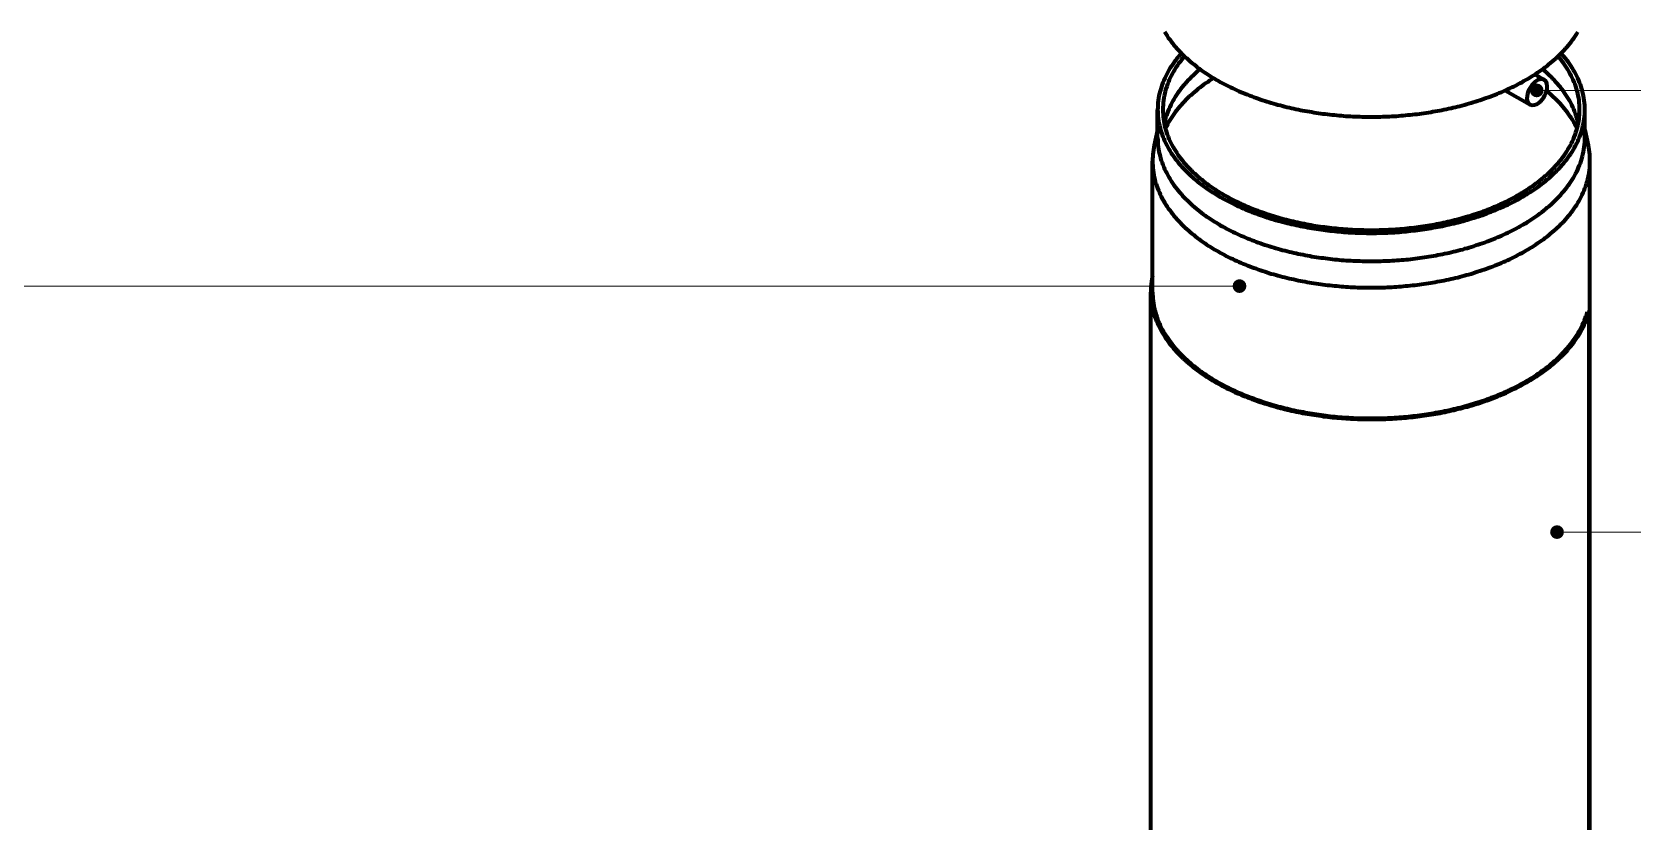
# Model space of a CAD drawing. Header units: millimetres. Extents: x 0 to 594, y 0 to 420.
# Drawn here: x 88.5 to 227.9, y 158.8 to 227.6 of the extents above; entities that cross this region are included whole.
import ezdxf

# ---------------------------------------------------------------- set-up
doc = ezdxf.new("R2010")
doc.units = ezdxf.units.MM
doc.layers.add('01-VISIBLE', color=7, linetype='CONTINUOUS', lineweight=70)
doc.layers.add('08-FINA', color=5, linetype='CONTINUOUS', lineweight=18)

msp = doc.modelspace()

# ---------------------------------------------------------------- hatches: boundary and pattern name
at = {"layer": '08-FINA'}
h = msp.add_hatch(color=7, dxfattribs=at)
h.dxf.hatch_style = 1
edge = h.paths.add_edge_path()
edge.add_arc((219.48, 222.51), 0.6, 0, 360)
h = msp.add_hatch(color=7, dxfattribs=at)
h.dxf.hatch_style = 1
edge = h.paths.add_edge_path()
edge.add_arc((193.6, 205.47), 0.6, 0, 360)
h = msp.add_hatch(color=7, dxfattribs=at)
h.dxf.hatch_style = 1
edge = h.paths.add_edge_path()
edge.add_arc((221.25, 184.05), 0.6, 0, 360)

# ---------------------------------------------------------------- linework, layer by layer
at = {"layer": '01-VISIBLE'}
for p, q in [((219.32, 223.91), (220.14, 223.44)), ((216.74, 222.51), (218.89, 221.27)), ((186.47, 218.38), (186.47, 220.83)), ((223.67, 218.38), (223.67, 220.83)), ((186.47, 219.07), (186.18, 217.74)), ((223.67, 219.07), (223.97, 217.74)), ((186.02, 204.95), (186.02, 216.34)), ((224.12, 145.93), (224.12, 216.34)), ((185.87, 149.18), (185.87, 204.95)), ((223.89, 203.23), (224.04, 203.22)), ((224.04, 147.44), (224.04, 203.22))]:
    msp.add_line(p, q, dxfattribs=at)
for points in [[(187.08, 227.6), (187.18, 227.43), (187.29, 227.27), (187.4, 227.1), (187.52, 226.94), (187.64, 226.78), (187.76, 226.62), (187.89, 226.46), (188.02, 226.31), (188.15, 226.16), (188.28, 226.01), (188.42, 225.87), (188.56, 225.72), (188.7, 225.58), (188.85, 225.44), (189, 225.31), (189.15, 225.18), (189.3, 225.04), (189.45, 224.92), (189.61, 224.79), (189.76, 224.67), (189.92, 224.54), (190.08, 224.42), (190.24, 224.31), (190.41, 224.19), (190.57, 224.08), (190.74, 223.97), (190.91, 223.86), (191.07, 223.75), (191.25, 223.64), (191.42, 223.54), (191.59, 223.44), (191.76, 223.34), (191.94, 223.24), (192.11, 223.15), (192.29, 223.05), (192.47, 222.96), (192.65, 222.87), (192.83, 222.78), (193.01, 222.7), (193.19, 222.61), (193.37, 222.53), (193.55, 222.45), (193.74, 222.37), (193.92, 222.29), (194.11, 222.22), (194.29, 222.14), (194.48, 222.07), (194.67, 222), (194.85, 221.93), (195.04, 221.86), (195.23, 221.79), (195.42, 221.73), (195.61, 221.66), (195.8, 221.6), (195.99, 221.54), (196.18, 221.48), (196.37, 221.42), (196.57, 221.37), (196.76, 221.31), (196.95, 221.26), (197.14, 221.21), (197.34, 221.16), (197.53, 221.11), (197.73, 221.06), (197.92, 221.01), (198.12, 220.97), (198.31, 220.93), (198.51, 220.88), (198.7, 220.84), (198.9, 220.8), (199.1, 220.77), (199.29, 220.73), (199.49, 220.69), (199.69, 220.66), (199.88, 220.63), (200.08, 220.59), (200.28, 220.56), (200.48, 220.54), (200.68, 220.51), (200.87, 220.48), (201.07, 220.46), (201.27, 220.43), (201.47, 220.41), (201.67, 220.39), (201.87, 220.37), (202.07, 220.35), (202.27, 220.33), (202.47, 220.31), (202.67, 220.3), (202.87, 220.28), (203.07, 220.27), (203.27, 220.26), (203.47, 220.25), (203.67, 220.24), (203.87, 220.23), (204.07, 220.23), (204.27, 220.22), (204.47, 220.22), (204.67, 220.21), (204.87, 220.21), (205.07, 220.21), (205.27, 220.21), (205.47, 220.21), (205.67, 220.22), (205.87, 220.22), (206.07, 220.23), (206.27, 220.23), (206.47, 220.24), (206.67, 220.25), (206.87, 220.26), (207.07, 220.27), (207.27, 220.28), (207.47, 220.3), (207.67, 220.31), (207.86, 220.33), (208.06, 220.35), (208.26, 220.37), (208.46, 220.39), (208.66, 220.41), (208.86, 220.43), (209.06, 220.45), (209.26, 220.48), (209.46, 220.5), (209.65, 220.53), (209.85, 220.56), (210.05, 220.59), (210.25, 220.62), (210.44, 220.66), (210.64, 220.69), (210.84, 220.73), (211.04, 220.76), (211.23, 220.8), (211.43, 220.84), (211.62, 220.88), (211.82, 220.92), (212.02, 220.97), (212.21, 221.01), (212.41, 221.06), (212.6, 221.1), (212.79, 221.15), (212.99, 221.2), (213.18, 221.26), (213.37, 221.31), (213.57, 221.36), (213.76, 221.42), (213.95, 221.48), (214.14, 221.54), (214.33, 221.6), (214.52, 221.66), (214.71, 221.72), (214.9, 221.79), (215.09, 221.85), (215.28, 221.92), (215.47, 221.99), (215.65, 222.06), (215.84, 222.13), (216.03, 222.21), (216.21, 222.29), (216.4, 222.36), (216.58, 222.44), (216.76, 222.52), (216.94, 222.61), (217.13, 222.69), (217.31, 222.78), (217.49, 222.86), (217.66, 222.95), (217.84, 223.05), (218.02, 223.14), (218.2, 223.24), (218.37, 223.33), (218.54, 223.43)], [(218.54, 223.43), (218.72, 223.53), (218.89, 223.64), (219.06, 223.74), (219.23, 223.85), (219.4, 223.96), (219.56, 224.07), (219.73, 224.18), (219.89, 224.3), (220.06, 224.42), (220.22, 224.54), (220.38, 224.66), (220.53, 224.78), (220.69, 224.91), (220.84, 225.04), (220.99, 225.17), (221.14, 225.3), (221.29, 225.44), (221.44, 225.58), (221.58, 225.72), (221.72, 225.86), (221.86, 226), (221.99, 226.15), (222.12, 226.3), (222.25, 226.46), (222.38, 226.61), (222.5, 226.77), (222.62, 226.93), (222.74, 227.09), (222.85, 227.26), (222.96, 227.43), (223.07, 227.6)], [(188.54, 225.75), (188.41, 225.59), (188.28, 225.44), (188.15, 225.28), (188.03, 225.12), (187.91, 224.96), (187.79, 224.79), (187.68, 224.63), (187.57, 224.46), (187.46, 224.28), (187.36, 224.11), (187.27, 223.93), (187.18, 223.75), (187.09, 223.57), (187.01, 223.38), (186.93, 223.2), (186.86, 223.01), (186.8, 222.82), (186.74, 222.62), (186.68, 222.43), (186.63, 222.23), (186.59, 222.03), (186.56, 221.83), (186.53, 221.63), (186.5, 221.43), (186.49, 221.23), (186.48, 221.03), (186.47, 220.83)], [(188.81, 225.48), (188.68, 225.32), (188.55, 225.16), (188.43, 225), (188.3, 224.84), (188.19, 224.67), (188.07, 224.5), (187.96, 224.32), (187.86, 224.15), (187.76, 223.97), (187.66, 223.79), (187.57, 223.6), (187.49, 223.42), (187.41, 223.23), (187.33, 223.04), (187.26, 222.84), (187.2, 222.65), (187.14, 222.45), (187.09, 222.25), (187.05, 222.05), (187.01, 221.85), (186.98, 221.65), (186.96, 221.44), (186.94, 221.24), (186.93, 221.03), (186.92, 220.83)], [(223.22, 220.83), (223.22, 221.03), (223.21, 221.24), (223.19, 221.44), (223.17, 221.65), (223.14, 221.85), (223.1, 222.05), (223.06, 222.25), (223.01, 222.45), (222.95, 222.65), (222.89, 222.84), (222.82, 223.04), (222.74, 223.23), (222.66, 223.42), (222.58, 223.6), (222.49, 223.79), (222.39, 223.97), (222.29, 224.15), (222.19, 224.32), (222.08, 224.5), (221.96, 224.67), (221.84, 224.84), (221.72, 225), (221.6, 225.16), (221.47, 225.32), (221.34, 225.48)], [(223.67, 220.83), (223.67, 221.03), (223.66, 221.23), (223.64, 221.43), (223.62, 221.63), (223.59, 221.83), (223.56, 222.03), (223.51, 222.23), (223.47, 222.43), (223.41, 222.62), (223.35, 222.82), (223.29, 223.01), (223.22, 223.2), (223.14, 223.38), (223.06, 223.57), (222.97, 223.75), (222.88, 223.93), (222.79, 224.11), (222.69, 224.28), (222.58, 224.46), (222.47, 224.63), (222.36, 224.79), (222.24, 224.96), (222.12, 225.12), (222, 225.28), (221.87, 225.44), (221.74, 225.59), (221.61, 225.75)], [(190.17, 224.36), (190.01, 224.23), (189.86, 224.09), (189.71, 223.96), (189.56, 223.82), (189.42, 223.68), (189.27, 223.53), (189.13, 223.39), (188.99, 223.24), (188.86, 223.09), (188.73, 222.93), (188.6, 222.78), (188.47, 222.62), (188.35, 222.45), (188.23, 222.29), (188.12, 222.12), (188.01, 221.95), (187.9, 221.78), (187.8, 221.6), (187.71, 221.42), (187.61, 221.24), (187.53, 221.06), (187.44, 220.87), (187.37, 220.68), (187.3, 220.49), (187.23, 220.3), (187.17, 220.11), (187.12, 219.91), (187.07, 219.71)], [(191.35, 223.58), (191.17, 223.47), (191, 223.36), (190.83, 223.24), (190.66, 223.13), (190.5, 223.01), (190.33, 222.89), (190.17, 222.76), (190.01, 222.64), (189.85, 222.51), (189.69, 222.37), (189.54, 222.24), (189.38, 222.1), (189.23, 221.97), (189.08, 221.82), (188.94, 221.68), (188.8, 221.53), (188.65, 221.38), (188.52, 221.23), (188.38, 221.08), (188.25, 220.92), (188.12, 220.76), (188, 220.6), (187.88, 220.43), (187.76, 220.26), (187.65, 220.09), (187.54, 219.92), (187.43, 219.74), (187.33, 219.56), (187.24, 219.38), (187.15, 219.2)], [(219.52, 223.37), (219.35, 223.26), (219.19, 223.12), (219.06, 222.96), (218.94, 222.79), (218.83, 222.61), (218.75, 222.42), (218.69, 222.22), (218.64, 222.02), (218.63, 221.81), (218.66, 221.6), (218.74, 221.41), (218.89, 221.27)], [(218.89, 221.27), (219.09, 221.21), (219.3, 221.24), (219.49, 221.32), (219.67, 221.44), (219.83, 221.58), (219.96, 221.73), (220.09, 221.9), (220.19, 222.08), (220.28, 222.28), (220.35, 222.48), (220.39, 222.68), (220.4, 222.89), (220.37, 223.1), (220.29, 223.29), (220.14, 223.44)], [(220.14, 223.44), (220.04, 223.48), (219.93, 223.49), (219.82, 223.49), (219.72, 223.46), (219.61, 223.42), (219.52, 223.37)], [(223.08, 219.71), (223.03, 219.91), (222.98, 220.11), (222.92, 220.3), (222.85, 220.49), (222.78, 220.68), (222.7, 220.87), (222.62, 221.06), (222.53, 221.24), (222.44, 221.42), (222.35, 221.6), (222.24, 221.78), (222.14, 221.95), (222.03, 222.12), (221.91, 222.29), (221.8, 222.45), (221.67, 222.62), (221.55, 222.78), (221.42, 222.93), (221.29, 223.09), (221.15, 223.24), (221.02, 223.39), (220.88, 223.53), (220.73, 223.68), (220.59, 223.82), (220.44, 223.96), (220.29, 224.09), (220.13, 224.23), (219.98, 224.36)], [(223, 219.2), (222.91, 219.38), (222.82, 219.56), (222.72, 219.73), (222.62, 219.91), (222.51, 220.08), (222.4, 220.25), (222.28, 220.41), (222.16, 220.58), (222.04, 220.74), (221.91, 220.9), (221.79, 221.05), (221.65, 221.21), (221.52, 221.36), (221.38, 221.5), (221.24, 221.65), (221.1, 221.79), (220.95, 221.93), (220.8, 222.07), (220.65, 222.21), (220.5, 222.34), (220.34, 222.47)], [(186.47, 220.83), (186.48, 220.63), (186.49, 220.43), (186.5, 220.23), (186.53, 220.03), (186.55, 219.83), (186.59, 219.63), (186.63, 219.44), (186.68, 219.24), (186.73, 219.05), (186.79, 218.86), (186.86, 218.67), (186.93, 218.48), (187, 218.29), (187.08, 218.11), (187.17, 217.93), (187.26, 217.75), (187.35, 217.57), (187.45, 217.39), (187.55, 217.22), (187.66, 217.05), (187.77, 216.89), (187.89, 216.72), (188.01, 216.56), (188.13, 216.4), (188.25, 216.24), (188.38, 216.09), (188.51, 215.94), (188.65, 215.79), (188.79, 215.64), (188.93, 215.5), (189.07, 215.36), (189.21, 215.22), (189.36, 215.08), (189.51, 214.95), (189.66, 214.82), (189.82, 214.69), (189.97, 214.56), (190.13, 214.44), (190.29, 214.31), (190.45, 214.19), (190.61, 214.08), (190.77, 213.96), (190.94, 213.85), (191.11, 213.74), (191.28, 213.63), (191.45, 213.52), (191.62, 213.42), (191.79, 213.31), (191.96, 213.21), (192.14, 213.11), (192.31, 213.02), (192.49, 212.92), (192.67, 212.83), (192.85, 212.74), (193.03, 212.65), (193.21, 212.56), (193.39, 212.47), (193.57, 212.39), (193.75, 212.31), (193.94, 212.23), (194.12, 212.15), (194.31, 212.07), (194.49, 212), (194.68, 211.92), (194.87, 211.85), (195.06, 211.78), (195.24, 211.71), (195.43, 211.65), (195.62, 211.58), (195.81, 211.52), (196, 211.45), (196.2, 211.39), (196.39, 211.33), (196.58, 211.28), (196.77, 211.22), (196.97, 211.16), (197.16, 211.11), (197.35, 211.06), (197.55, 211.01), (197.74, 210.96), (197.94, 210.91), (198.13, 210.87), (198.33, 210.82), (198.52, 210.78), (198.72, 210.74), (198.92, 210.7), (199.11, 210.66), (199.31, 210.62), (199.51, 210.58), (199.71, 210.55), (199.9, 210.51), (200.1, 210.48), (200.3, 210.45), (200.5, 210.42), (200.7, 210.39), (200.9, 210.36), (201.09, 210.34), (201.29, 210.31), (201.49, 210.29), (201.69, 210.27), (201.89, 210.25), (202.09, 210.23), (202.29, 210.21), (202.49, 210.19), (202.69, 210.18), (202.89, 210.16), (203.09, 210.15), (203.29, 210.14), (203.49, 210.13), (203.69, 210.12), (203.89, 210.11), (204.09, 210.1), (204.3, 210.1), (204.5, 210.1), (204.7, 210.09), (204.9, 210.09), (205.1, 210.09), (205.3, 210.09), (205.5, 210.09), (205.7, 210.1), (205.9, 210.1), (206.1, 210.11), (206.3, 210.11), (206.5, 210.12), (206.7, 210.13), (206.9, 210.14), (207.1, 210.15), (207.3, 210.17), (207.5, 210.18), (207.7, 210.2), (207.9, 210.21), (208.1, 210.23), (208.3, 210.25), (208.5, 210.27), (208.7, 210.3), (208.9, 210.32), (209.1, 210.34), (209.3, 210.37), (209.5, 210.4), (209.7, 210.43), (209.9, 210.46), (210.09, 210.49), (210.29, 210.52), (210.49, 210.56), (210.69, 210.59), (210.88, 210.63), (211.08, 210.67), (211.28, 210.7), (211.48, 210.75), (211.67, 210.79), (211.87, 210.83), (212.06, 210.88), (212.26, 210.92), (212.45, 210.97), (212.65, 211.02), (212.84, 211.07), (213.04, 211.12), (213.23, 211.18), (213.42, 211.23), (213.61, 211.29), (213.81, 211.35), (214, 211.41), (214.19, 211.47), (214.38, 211.53), (214.57, 211.59), (214.76, 211.66), (214.95, 211.73), (215.14, 211.8), (215.32, 211.87), (215.51, 211.94), (215.7, 212.01), (215.88, 212.09), (216.07, 212.17), (216.25, 212.25), (216.44, 212.33), (216.62, 212.41), (216.8, 212.49), (216.98, 212.58), (217.16, 212.67), (217.34, 212.76), (217.52, 212.85), (217.7, 212.94), (217.88, 213.04), (218.05, 213.14), (218.23, 213.24)], [(186.92, 220.83), (186.93, 220.63), (186.94, 220.43), (186.95, 220.23), (186.98, 220.03), (187.01, 219.83), (187.04, 219.64), (187.08, 219.44), (187.13, 219.25), (187.19, 219.05), (187.25, 218.86), (187.31, 218.67), (187.38, 218.49), (187.46, 218.3), (187.54, 218.12), (187.63, 217.94), (187.72, 217.76), (187.82, 217.58), (187.92, 217.41), (188.02, 217.24), (188.13, 217.07), (188.24, 216.91), (188.36, 216.74), (188.48, 216.58), (188.6, 216.43), (188.73, 216.27), (188.86, 216.12), (188.99, 215.97), (189.13, 215.82), (189.27, 215.68), (189.41, 215.54), (189.55, 215.4), (189.7, 215.26), (189.85, 215.13), (190, 214.99), (190.15, 214.86), (190.31, 214.74), (190.46, 214.61), (190.62, 214.49), (190.78, 214.37), (190.94, 214.25), (191.11, 214.14), (191.27, 214.02), (191.44, 213.91), (191.61, 213.8), (191.77, 213.7), (191.95, 213.59), (192.12, 213.49), (192.29, 213.39), (192.46, 213.29), (192.64, 213.2), (192.82, 213.1), (192.99, 213.01), (193.17, 212.92), (193.35, 212.83), (193.53, 212.74), (193.71, 212.66), (193.9, 212.57), (194.08, 212.49), (194.26, 212.41), (194.45, 212.33), (194.63, 212.26), (194.82, 212.18), (195, 212.11), (195.19, 212.04), (195.38, 211.97), (195.57, 211.9), (195.76, 211.84), (195.95, 211.77), (196.14, 211.71), (196.33, 211.65), (196.52, 211.59), (196.71, 211.53), (196.9, 211.47), (197.09, 211.42), (197.29, 211.36), (197.48, 211.31), (197.67, 211.26), (197.87, 211.21), (198.06, 211.16), (198.26, 211.12), (198.45, 211.07), (198.65, 211.03), (198.84, 210.99), (199.04, 210.95), (199.23, 210.91), (199.43, 210.87), (199.63, 210.83), (199.82, 210.8), (200.02, 210.76), (200.22, 210.73), (200.42, 210.7), (200.61, 210.67), (200.81, 210.64), (201.01, 210.62), (201.21, 210.59), (201.41, 210.57), (201.61, 210.54), (201.81, 210.52), (202.01, 210.5), (202.2, 210.48), (202.4, 210.46), (202.6, 210.45), (202.8, 210.43), (203, 210.42), (203.2, 210.41), (203.4, 210.39), (203.6, 210.38), (203.8, 210.38), (204, 210.37), (204.2, 210.36), (204.4, 210.36), (204.6, 210.35), (204.8, 210.35), (205, 210.35), (205.2, 210.35), (205.4, 210.35), (205.6, 210.35), (205.8, 210.36), (206, 210.36), (206.2, 210.37), (206.4, 210.38), (206.6, 210.39), (206.8, 210.4), (207, 210.41), (207.2, 210.42), (207.4, 210.44), (207.6, 210.45), (207.8, 210.47), (208, 210.49), (208.2, 210.51), (208.4, 210.53), (208.6, 210.55), (208.8, 210.57), (209, 210.6), (209.19, 210.62), (209.39, 210.65), (209.59, 210.68), (209.79, 210.71), (209.99, 210.74), (210.18, 210.77), (210.38, 210.81), (210.58, 210.84), (210.77, 210.88), (210.97, 210.92), (211.17, 210.96), (211.36, 211), (211.56, 211.04), (211.75, 211.09), (211.95, 211.13), (212.14, 211.18), (212.34, 211.23), (212.53, 211.28), (212.73, 211.33), (212.92, 211.38), (213.11, 211.43), (213.3, 211.49), (213.5, 211.55), (213.69, 211.6), (213.88, 211.67), (214.07, 211.73), (214.26, 211.79), (214.45, 211.86), (214.64, 211.92), (214.82, 211.99), (215.01, 212.06), (215.2, 212.13), (215.39, 212.2), (215.57, 212.28), (215.76, 212.36), (215.94, 212.44), (216.12, 212.52), (216.31, 212.6), (216.49, 212.68), (216.67, 212.77), (216.85, 212.85), (217.03, 212.94), (217.21, 213.03), (217.38, 213.13), (217.56, 213.22), (217.73, 213.32), (217.91, 213.42)], [(217.91, 213.42), (218.08, 213.52), (218.26, 213.63), (218.43, 213.73), (218.6, 213.84), (218.77, 213.95), (218.94, 214.07), (219.11, 214.18), (219.27, 214.3), (219.44, 214.42), (219.6, 214.54), (219.76, 214.67), (219.92, 214.8), (220.07, 214.93), (220.23, 215.06), (220.38, 215.2), (220.53, 215.33), (220.67, 215.47), (220.82, 215.62), (220.96, 215.76), (221.1, 215.91), (221.24, 216.06), (221.37, 216.21), (221.5, 216.37), (221.63, 216.53), (221.75, 216.69), (221.87, 216.85), (221.98, 217.02), (222.1, 217.19), (222.2, 217.36), (222.31, 217.54), (222.41, 217.72), (222.5, 217.9), (222.59, 218.08), (222.67, 218.26), (222.75, 218.45), (222.82, 218.64), (222.89, 218.83), (222.95, 219.03), (223.01, 219.22), (223.06, 219.42), (223.1, 219.62), (223.14, 219.82), (223.17, 220.02), (223.19, 220.22), (223.21, 220.42), (223.22, 220.63), (223.22, 220.83)], [(218.23, 213.24), (218.4, 213.34), (218.58, 213.44), (218.75, 213.55), (218.92, 213.66), (219.09, 213.77), (219.26, 213.88), (219.43, 214), (219.6, 214.12), (219.76, 214.24), (219.92, 214.36), (220.09, 214.49), (220.24, 214.61), (220.4, 214.74), (220.56, 214.88), (220.71, 215.01), (220.86, 215.15), (221.01, 215.29), (221.15, 215.43), (221.3, 215.58), (221.44, 215.72), (221.58, 215.87), (221.71, 216.03), (221.84, 216.18), (221.97, 216.34), (222.1, 216.5), (222.22, 216.66), (222.34, 216.83), (222.45, 217), (222.56, 217.17), (222.67, 217.35), (222.77, 217.52), (222.87, 217.7), (222.96, 217.88), (223.05, 218.07), (223.13, 218.25), (223.21, 218.44), (223.28, 218.63), (223.35, 218.82), (223.41, 219.02), (223.46, 219.22), (223.51, 219.41), (223.55, 219.61), (223.59, 219.81), (223.62, 220.02), (223.64, 220.22), (223.66, 220.42), (223.67, 220.62), (223.67, 220.83)], [(187.07, 219.71), (187.07, 219.69), (187.06, 219.68), (187.06, 219.66), (187.06, 219.64), (187.05, 219.62), (187.05, 219.6)], [(223.1, 219.6), (223.1, 219.62), (223.09, 219.64), (223.09, 219.66), (223.08, 219.68), (223.08, 219.69), (223.08, 219.71)], [(186.18, 217.74), (186.14, 217.54), (186.1, 217.34), (186.08, 217.14), (186.05, 216.94), (186.04, 216.74), (186.03, 216.54), (186.02, 216.34)], [(186.47, 218.38), (186.48, 218.18), (186.49, 217.98), (186.5, 217.78), (186.53, 217.58), (186.55, 217.38), (186.59, 217.18), (186.63, 216.99), (186.68, 216.79), (186.73, 216.6), (186.79, 216.41), (186.86, 216.22), (186.93, 216.03), (187, 215.84), (187.08, 215.66), (187.17, 215.48), (187.26, 215.3), (187.35, 215.12), (187.45, 214.95), (187.55, 214.77), (187.66, 214.6), (187.77, 214.44), (187.89, 214.27), (188.01, 214.11), (188.13, 213.95), (188.25, 213.79), (188.38, 213.64), (188.51, 213.49), (188.65, 213.34), (188.79, 213.19), (188.93, 213.05), (189.07, 212.91), (189.21, 212.77), (189.36, 212.63), (189.51, 212.5), (189.66, 212.37), (189.82, 212.24), (189.97, 212.11), (190.13, 211.99), (190.29, 211.86), (190.45, 211.74), (190.61, 211.63), (190.77, 211.51), (190.94, 211.4), (191.11, 211.29), (191.28, 211.18), (191.45, 211.07), (191.62, 210.97), (191.79, 210.86), (191.96, 210.76), (192.14, 210.66), (192.31, 210.57), (192.49, 210.47), (192.67, 210.38), (192.85, 210.29), (193.03, 210.2), (193.21, 210.11), (193.39, 210.02), (193.57, 209.94), (193.75, 209.86), (193.94, 209.78), (194.12, 209.7), (194.31, 209.62), (194.49, 209.55), (194.68, 209.47), (194.87, 209.4), (195.06, 209.33), (195.24, 209.26), (195.43, 209.2), (195.62, 209.13), (195.81, 209.07), (196, 209), (196.2, 208.94), (196.39, 208.88), (196.58, 208.83), (196.77, 208.77), (196.97, 208.71), (197.16, 208.66), (197.35, 208.61), (197.55, 208.56), (197.74, 208.51), (197.94, 208.46), (198.13, 208.42), (198.33, 208.37), (198.52, 208.33), (198.72, 208.29), (198.92, 208.25), (199.11, 208.21), (199.31, 208.17), (199.51, 208.13), (199.71, 208.1), (199.9, 208.06), (200.1, 208.03), (200.3, 208), (200.5, 207.97), (200.7, 207.94), (200.9, 207.92), (201.09, 207.89), (201.29, 207.86), (201.49, 207.84), (201.69, 207.82), (201.89, 207.8), (202.09, 207.78), (202.29, 207.76), (202.49, 207.74), (202.69, 207.73), (202.89, 207.71), (203.09, 207.7), (203.29, 207.69), (203.49, 207.68), (203.69, 207.67), (203.89, 207.66), (204.09, 207.66), (204.3, 207.65), (204.5, 207.65), (204.7, 207.64), (204.9, 207.64), (205.1, 207.64), (205.3, 207.64), (205.5, 207.64), (205.7, 207.65), (205.9, 207.65), (206.1, 207.66), (206.3, 207.66), (206.5, 207.67), (206.7, 207.68), (206.9, 207.69), (207.1, 207.7), (207.3, 207.72), (207.5, 207.73), (207.7, 207.75), (207.9, 207.77), (208.1, 207.78), (208.3, 207.8), (208.5, 207.82), (208.7, 207.85), (208.9, 207.87), (209.1, 207.9), (209.3, 207.92), (209.5, 207.95), (209.7, 207.98), (209.9, 208.01), (210.09, 208.04), (210.29, 208.07), (210.49, 208.11), (210.69, 208.14), (210.88, 208.18), (211.08, 208.22), (211.28, 208.26), (211.48, 208.3), (211.67, 208.34), (211.87, 208.38), (212.06, 208.43), (212.26, 208.47), (212.45, 208.52), (212.65, 208.57), (212.84, 208.62), (213.04, 208.67), (213.23, 208.73), (213.42, 208.78), (213.61, 208.84), (213.81, 208.9), (214, 208.96), (214.19, 209.02), (214.38, 209.08), (214.57, 209.15), (214.76, 209.21), (214.95, 209.28), (215.14, 209.35), (215.32, 209.42), (215.51, 209.49), (215.7, 209.56), (215.88, 209.64), (216.07, 209.72), (216.25, 209.8), (216.44, 209.88), (216.62, 209.96), (216.8, 210.04), (216.98, 210.13), (217.16, 210.22), (217.34, 210.31), (217.52, 210.4), (217.7, 210.49), (217.88, 210.59), (218.05, 210.69), (218.23, 210.79)], [(218.23, 210.79), (218.4, 210.89), (218.58, 210.99), (218.75, 211.1), (218.92, 211.21), (219.09, 211.32), (219.26, 211.44), (219.43, 211.55), (219.6, 211.67), (219.76, 211.79), (219.92, 211.91), (220.09, 212.04), (220.24, 212.17), (220.4, 212.3), (220.56, 212.43), (220.71, 212.56), (220.86, 212.7), (221.01, 212.84), (221.15, 212.98), (221.3, 213.13), (221.44, 213.27), (221.58, 213.42), (221.71, 213.58), (221.84, 213.73), (221.97, 213.89), (222.1, 214.05), (222.22, 214.22), (222.34, 214.38), (222.45, 214.55), (222.56, 214.72), (222.67, 214.9), (222.77, 215.07), (222.87, 215.25), (222.96, 215.43), (223.05, 215.62), (223.13, 215.8), (223.21, 215.99), (223.28, 216.18), (223.35, 216.38), (223.41, 216.57), (223.46, 216.77), (223.51, 216.96), (223.55, 217.16), (223.59, 217.36), (223.62, 217.57), (223.64, 217.77), (223.66, 217.97), (223.67, 218.18), (223.67, 218.38)], [(224.12, 216.34), (224.12, 216.54), (224.11, 216.74), (224.1, 216.94), (224.07, 217.14), (224.04, 217.34), (224.01, 217.54), (223.97, 217.74)], [(186.02, 216.34), (186.03, 216.14), (186.04, 215.94), (186.05, 215.74), (186.07, 215.54), (186.1, 215.34), (186.14, 215.14), (186.18, 214.95), (186.22, 214.75), (186.27, 214.56), (186.33, 214.37), (186.4, 214.18), (186.46, 213.99), (186.54, 213.8), (186.62, 213.62), (186.7, 213.44), (186.79, 213.26), (186.88, 213.08), (186.98, 212.91), (187.08, 212.73), (187.18, 212.56), (187.29, 212.39), (187.4, 212.23), (187.52, 212.07), (187.64, 211.91), (187.76, 211.75), (187.89, 211.59), (188.02, 211.44), (188.15, 211.29), (188.28, 211.14), (188.42, 211), (188.56, 210.85), (188.7, 210.71), (188.85, 210.57), (189, 210.44), (189.15, 210.31), (189.3, 210.17), (189.45, 210.05), (189.61, 209.92), (189.76, 209.79), (189.92, 209.67), (190.08, 209.55), (190.24, 209.44), (190.41, 209.32), (190.57, 209.21), (190.74, 209.1), (190.91, 208.99), (191.07, 208.88), (191.25, 208.77), (191.42, 208.67), (191.59, 208.57), (191.76, 208.47), (191.94, 208.37), (192.11, 208.28), (192.29, 208.18), (192.47, 208.09), (192.65, 208), (192.83, 207.91), (193.01, 207.83), (193.19, 207.74), (193.37, 207.66), (193.55, 207.58), (193.74, 207.5), (193.92, 207.42), (194.11, 207.34), (194.29, 207.27), (194.48, 207.2), (194.67, 207.13), (194.85, 207.06), (195.04, 206.99), (195.23, 206.92), (195.42, 206.86), (195.61, 206.79), (195.8, 206.73), (195.99, 206.67), (196.18, 206.61), (196.37, 206.55), (196.57, 206.5), (196.76, 206.44), (196.95, 206.39), (197.14, 206.34), (197.34, 206.29), (197.53, 206.24), (197.73, 206.19), (197.92, 206.14), (198.12, 206.1), (198.31, 206.06), (198.51, 206.01), (198.7, 205.97), (198.9, 205.93), (199.1, 205.9), (199.29, 205.86), (199.49, 205.82), (199.69, 205.79), (199.88, 205.76), (200.08, 205.72), (200.28, 205.69), (200.48, 205.66), (200.68, 205.64), (200.87, 205.61), (201.07, 205.58), (201.27, 205.56), (201.47, 205.54), (201.67, 205.52), (201.87, 205.5), (202.07, 205.48), (202.27, 205.46), (202.47, 205.44), (202.67, 205.43), (202.87, 205.41), (203.07, 205.4), (203.27, 205.39), (203.47, 205.38), (203.67, 205.37), (203.87, 205.36), (204.07, 205.35), (204.27, 205.35), (204.47, 205.35), (204.67, 205.34), (204.87, 205.34), (205.07, 205.34), (205.27, 205.34), (205.47, 205.34), (205.67, 205.34), (205.87, 205.35), (206.07, 205.35), (206.27, 205.36), (206.47, 205.37), (206.67, 205.38), (206.87, 205.39), (207.07, 205.4), (207.27, 205.41), (207.47, 205.43), (207.67, 205.44), (207.86, 205.46), (208.06, 205.48), (208.26, 205.49), (208.46, 205.51), (208.66, 205.54), (208.86, 205.56), (209.06, 205.58), (209.26, 205.61), (209.46, 205.63), (209.65, 205.66), (209.85, 205.69), (210.05, 205.72), (210.25, 205.75), (210.44, 205.79), (210.64, 205.82), (210.84, 205.86), (211.04, 205.89), (211.23, 205.93), (211.43, 205.97), (211.62, 206.01), (211.82, 206.05), (212.02, 206.1), (212.21, 206.14), (212.41, 206.19), (212.6, 206.23), (212.79, 206.28), (212.99, 206.33), (213.18, 206.39), (213.37, 206.44), (213.57, 206.49), (213.76, 206.55), (213.95, 206.61), (214.14, 206.67), (214.33, 206.73), (214.52, 206.79), (214.71, 206.85), (214.9, 206.92), (215.09, 206.98), (215.28, 207.05), (215.47, 207.12), (215.65, 207.19), (215.84, 207.26), (216.03, 207.34), (216.21, 207.41), (216.4, 207.49), (216.58, 207.57), (216.76, 207.65), (216.94, 207.74), (217.13, 207.82), (217.31, 207.91), (217.49, 207.99), (217.66, 208.08), (217.84, 208.18), (218.02, 208.27), (218.2, 208.36), (218.37, 208.46), (218.54, 208.56)], [(218.54, 208.56), (218.72, 208.66), (218.89, 208.77), (219.06, 208.87), (219.23, 208.98), (219.4, 209.09), (219.56, 209.2), (219.73, 209.31), (219.89, 209.43), (220.06, 209.54), (220.22, 209.66), (220.38, 209.79), (220.53, 209.91), (220.69, 210.04), (220.84, 210.17), (220.99, 210.3), (221.14, 210.43), (221.29, 210.57), (221.44, 210.7), (221.58, 210.85), (221.72, 210.99), (221.86, 211.13), (221.99, 211.28), (222.12, 211.43), (222.25, 211.59), (222.38, 211.74), (222.5, 211.9), (222.62, 212.06), (222.74, 212.22), (222.85, 212.39), (222.96, 212.56), (223.07, 212.73), (223.17, 212.9), (223.27, 213.08), (223.36, 213.25), (223.45, 213.43), (223.53, 213.62), (223.61, 213.8), (223.68, 213.99), (223.75, 214.17), (223.82, 214.37), (223.87, 214.56), (223.92, 214.75), (223.97, 214.95), (224.01, 215.14), (224.05, 215.34), (224.07, 215.54), (224.1, 215.74), (224.11, 215.94), (224.12, 216.14), (224.12, 216.34)], [(186.02, 206.34), (185.98, 206.11), (185.94, 205.88), (185.91, 205.65), (185.89, 205.42), (185.88, 205.19), (185.87, 204.95)], [(185.87, 204.95), (185.88, 204.75), (185.89, 204.55), (185.9, 204.35), (185.92, 204.16), (185.95, 203.96), (185.99, 203.76), (186.03, 203.56), (186.07, 203.37), (186.12, 203.17), (186.18, 202.98), (186.24, 202.79), (186.31, 202.6), (186.38, 202.42), (186.46, 202.23), (186.54, 202.05), (186.63, 201.87), (186.72, 201.69), (186.82, 201.52), (186.92, 201.34), (187.03, 201.17), (187.13, 201), (187.25, 200.84), (187.36, 200.68), (187.48, 200.51), (187.6, 200.36), (187.73, 200.2), (187.86, 200.05), (187.99, 199.9), (188.12, 199.75), (188.26, 199.6), (188.4, 199.46), (188.54, 199.32), (188.69, 199.18), (188.83, 199.04), (188.98, 198.91), (189.13, 198.78), (189.29, 198.65), (189.44, 198.52), (189.6, 198.39), (189.76, 198.27), (189.92, 198.15), (190.08, 198.03), (190.24, 197.92), (190.41, 197.8), (190.57, 197.69), (190.74, 197.58), (190.91, 197.47), (191.08, 197.37), (191.25, 197.26), (191.42, 197.16), (191.6, 197.06), (191.77, 196.96), (191.95, 196.87), (192.12, 196.77), (192.3, 196.68), (192.48, 196.59), (192.66, 196.5), (192.84, 196.41), (193.02, 196.33), (193.2, 196.24), (193.39, 196.16), (193.57, 196.08), (193.75, 196), (193.94, 195.92), (194.12, 195.85), (194.31, 195.78), (194.5, 195.7), (194.68, 195.63), (194.87, 195.56), (195.06, 195.5), (195.25, 195.43), (195.44, 195.37), (195.63, 195.3), (195.82, 195.24), (196.01, 195.18), (196.2, 195.12), (196.4, 195.07), (196.59, 195.01), (196.78, 194.96), (196.97, 194.9), (197.17, 194.85), (197.36, 194.8), (197.56, 194.75), (197.75, 194.71), (197.95, 194.66), (198.14, 194.62), (198.34, 194.57), (198.53, 194.53), (198.73, 194.49), (198.93, 194.45), (199.12, 194.42), (199.32, 194.38), (199.52, 194.34), (199.71, 194.31), (199.91, 194.28), (200.11, 194.25), (200.31, 194.22), (200.51, 194.19), (200.7, 194.16), (200.9, 194.13), (201.1, 194.11), (201.3, 194.09), (201.5, 194.06), (201.7, 194.04), (201.9, 194.02), (202.1, 194), (202.3, 193.99), (202.5, 193.97), (202.7, 193.96), (202.9, 193.94), (203.1, 193.93), (203.3, 193.92), (203.5, 193.91), (203.7, 193.9), (203.9, 193.89), (204.1, 193.88), (204.3, 193.88), (204.5, 193.87), (204.7, 193.87), (204.9, 193.87), (205.1, 193.87), (205.3, 193.87), (205.5, 193.87), (205.7, 193.88), (205.9, 193.88), (206.1, 193.89), (206.3, 193.89), (206.5, 193.9), (206.7, 193.91), (206.9, 193.92), (207.1, 193.93), (207.3, 193.94), (207.5, 193.96), (207.7, 193.97), (207.9, 193.99), (208.1, 194.01), (208.3, 194.03), (208.5, 194.05), (208.7, 194.07), (208.9, 194.09), (209.09, 194.12), (209.29, 194.14), (209.49, 194.17), (209.69, 194.19), (209.89, 194.22), (210.09, 194.25), (210.28, 194.29), (210.48, 194.32), (210.68, 194.35), (210.88, 194.39), (211.07, 194.42), (211.27, 194.46), (211.47, 194.5), (211.66, 194.54), (211.86, 194.58), (212.05, 194.63), (212.25, 194.67), (212.44, 194.72), (212.64, 194.77), (212.83, 194.82), (213.03, 194.87), (213.22, 194.92), (213.41, 194.97), (213.61, 195.02), (213.8, 195.08), (213.99, 195.14), (214.18, 195.2), (214.37, 195.26), (214.56, 195.32), (214.75, 195.38), (214.94, 195.45), (215.13, 195.51), (215.32, 195.58), (215.51, 195.65), (215.7, 195.72), (215.88, 195.79), (216.07, 195.87), (216.25, 195.94), (216.44, 196.02), (216.62, 196.1), (216.81, 196.18), (216.99, 196.26), (217.17, 196.35), (217.35, 196.43), (217.53, 196.52), (217.71, 196.61), (217.89, 196.7), (218.07, 196.79), (218.24, 196.89), (218.42, 196.99), (218.59, 197.08), (218.77, 197.18), (218.94, 197.29), (219.11, 197.39), (219.28, 197.5), (219.45, 197.61), (219.62, 197.72), (219.78, 197.83), (219.95, 197.94), (220.11, 198.06), (220.27, 198.18), (220.43, 198.3), (220.59, 198.42), (220.74, 198.55), (220.9, 198.68), (221.05, 198.81), (221.2, 198.94), (221.35, 199.07), (221.49, 199.21), (221.64, 199.35), (221.78, 199.49), (221.92, 199.64), (222.06, 199.78), (222.19, 199.93), (222.32, 200.08), (222.45, 200.24), (222.57, 200.39), (222.7, 200.55), (222.81, 200.71), (222.93, 200.88), (223.04, 201.04), (223.15, 201.21), (223.25, 201.38), (223.35, 201.56), (223.45, 201.73), (223.54, 201.91), (223.62, 202.09), (223.71, 202.28), (223.78, 202.46), (223.85, 202.65), (223.92, 202.84), (223.98, 203.03), (224.04, 203.22)], [(186.02, 204.95), (186.03, 204.75), (186.04, 204.55), (186.05, 204.35), (186.07, 204.16), (186.1, 203.96), (186.14, 203.76), (186.18, 203.56), (186.22, 203.37), (186.28, 203.17), (186.33, 202.98), (186.4, 202.79), (186.46, 202.6), (186.54, 202.42), (186.62, 202.23), (186.7, 202.05), (186.79, 201.87), (186.88, 201.69), (186.98, 201.52), (187.08, 201.34), (187.19, 201.17), (187.29, 201.01), (187.41, 200.84), (187.52, 200.68), (187.64, 200.52), (187.77, 200.36), (187.89, 200.2), (188.02, 200.05), (188.16, 199.9), (188.29, 199.75), (188.43, 199.61), (188.57, 199.46), (188.71, 199.32), (188.86, 199.18), (189.01, 199.05), (189.15, 198.91), (189.31, 198.78), (189.46, 198.65), (189.62, 198.53), (189.77, 198.4), (189.93, 198.28), (190.09, 198.16), (190.25, 198.04), (190.42, 197.93), (190.58, 197.82), (190.75, 197.7), (190.92, 197.59), (191.09, 197.49), (191.26, 197.38), (191.43, 197.28), (191.6, 197.18), (191.78, 197.08), (191.95, 196.98), (192.13, 196.89), (192.31, 196.79), (192.48, 196.7), (192.66, 196.61), (192.84, 196.52), (193.03, 196.44), (193.21, 196.35), (193.39, 196.27), (193.57, 196.19), (193.76, 196.11), (193.94, 196.03), (194.13, 195.95), (194.31, 195.88), (194.5, 195.81), (194.69, 195.74), (194.88, 195.67), (195.06, 195.6), (195.25, 195.53), (195.44, 195.47), (195.63, 195.4), (195.82, 195.34), (196.01, 195.28), (196.21, 195.22), (196.4, 195.16), (196.59, 195.11), (196.78, 195.05), (196.98, 195), (197.17, 194.95), (197.36, 194.9), (197.56, 194.85), (197.75, 194.8), (197.95, 194.75), (198.14, 194.71), (198.34, 194.67), (198.54, 194.62), (198.73, 194.58), (198.93, 194.54), (199.13, 194.51), (199.32, 194.47), (199.52, 194.43), (199.72, 194.4), (199.92, 194.37), (200.11, 194.34), (200.31, 194.31), (200.51, 194.28), (200.71, 194.25), (200.91, 194.22), (201.11, 194.2), (201.3, 194.17), (201.5, 194.15), (201.7, 194.13), (201.9, 194.11), (202.1, 194.09), (202.3, 194.07), (202.5, 194.06), (202.7, 194.04), (202.9, 194.03), (203.1, 194.02), (203.3, 194), (203.5, 193.99), (203.7, 193.98), (203.9, 193.98), (204.1, 193.97), (204.3, 193.97), (204.5, 193.96), (204.7, 193.96), (204.91, 193.96), (205.11, 193.96), (205.31, 193.96), (205.51, 193.96), (205.71, 193.96), (205.91, 193.97), (206.11, 193.97), (206.31, 193.98), (206.51, 193.99), (206.71, 194), (206.91, 194.01), (207.11, 194.02), (207.31, 194.03), (207.51, 194.05), (207.71, 194.06), (207.91, 194.08), (208.11, 194.1), (208.31, 194.12), (208.51, 194.14), (208.71, 194.16), (208.91, 194.18), (209.1, 194.21), (209.3, 194.23), (209.5, 194.26), (209.7, 194.29), (209.9, 194.31), (210.1, 194.35), (210.3, 194.38), (210.49, 194.41), (210.69, 194.45), (210.89, 194.48), (211.08, 194.52), (211.28, 194.56), (211.48, 194.6), (211.67, 194.64), (211.87, 194.68), (212.07, 194.72), (212.26, 194.77), (212.46, 194.82), (212.65, 194.86), (212.84, 194.91), (213.04, 194.96), (213.23, 195.02), (213.43, 195.07), (213.62, 195.12), (213.81, 195.18), (214, 195.24), (214.19, 195.3), (214.38, 195.36), (214.58, 195.42), (214.77, 195.49), (214.95, 195.55), (215.14, 195.62), (215.33, 195.69), (215.52, 195.76), (215.71, 195.83), (215.89, 195.9), (216.08, 195.98), (216.26, 196.05), (216.45, 196.13), (216.63, 196.21), (216.82, 196.29), (217, 196.38), (217.18, 196.46), (217.36, 196.55), (217.54, 196.64), (217.72, 196.73), (217.9, 196.82), (218.07, 196.92), (218.25, 197.01), (218.43, 197.11), (218.6, 197.21), (218.77, 197.31), (218.94, 197.41), (219.11, 197.52), (219.28, 197.63), (219.45, 197.74), (219.62, 197.85), (219.78, 197.96), (219.94, 198.08), (220.11, 198.2), (220.27, 198.32), (220.43, 198.44), (220.58, 198.57), (220.74, 198.69), (220.89, 198.82), (221.04, 198.96), (221.19, 199.09), (221.34, 199.23), (221.48, 199.37), (221.62, 199.51), (221.76, 199.65), (221.9, 199.8), (222.03, 199.95), (222.17, 200.1), (222.29, 200.25), (222.42, 200.41), (222.54, 200.57), (222.66, 200.73), (222.78, 200.89), (222.89, 201.06), (223, 201.23), (223.1, 201.4), (223.2, 201.57), (223.3, 201.75), (223.39, 201.93), (223.47, 202.11), (223.56, 202.29), (223.63, 202.47), (223.71, 202.66), (223.77, 202.85), (223.83, 203.04), (223.89, 203.23)]]:
    msp.add_lwpolyline(points, dxfattribs=at)
at = {"layer": '08-FINA'}
for p, q in [((369.5, 222.51), (219.48, 222.51)), ((51.5, 205.47), (193.6, 205.47)), ((369.5, 184.05), (221.25, 184.05))]:
    msp.add_line(p, q, dxfattribs=at)

doc.saveas('drawing.dxf')
